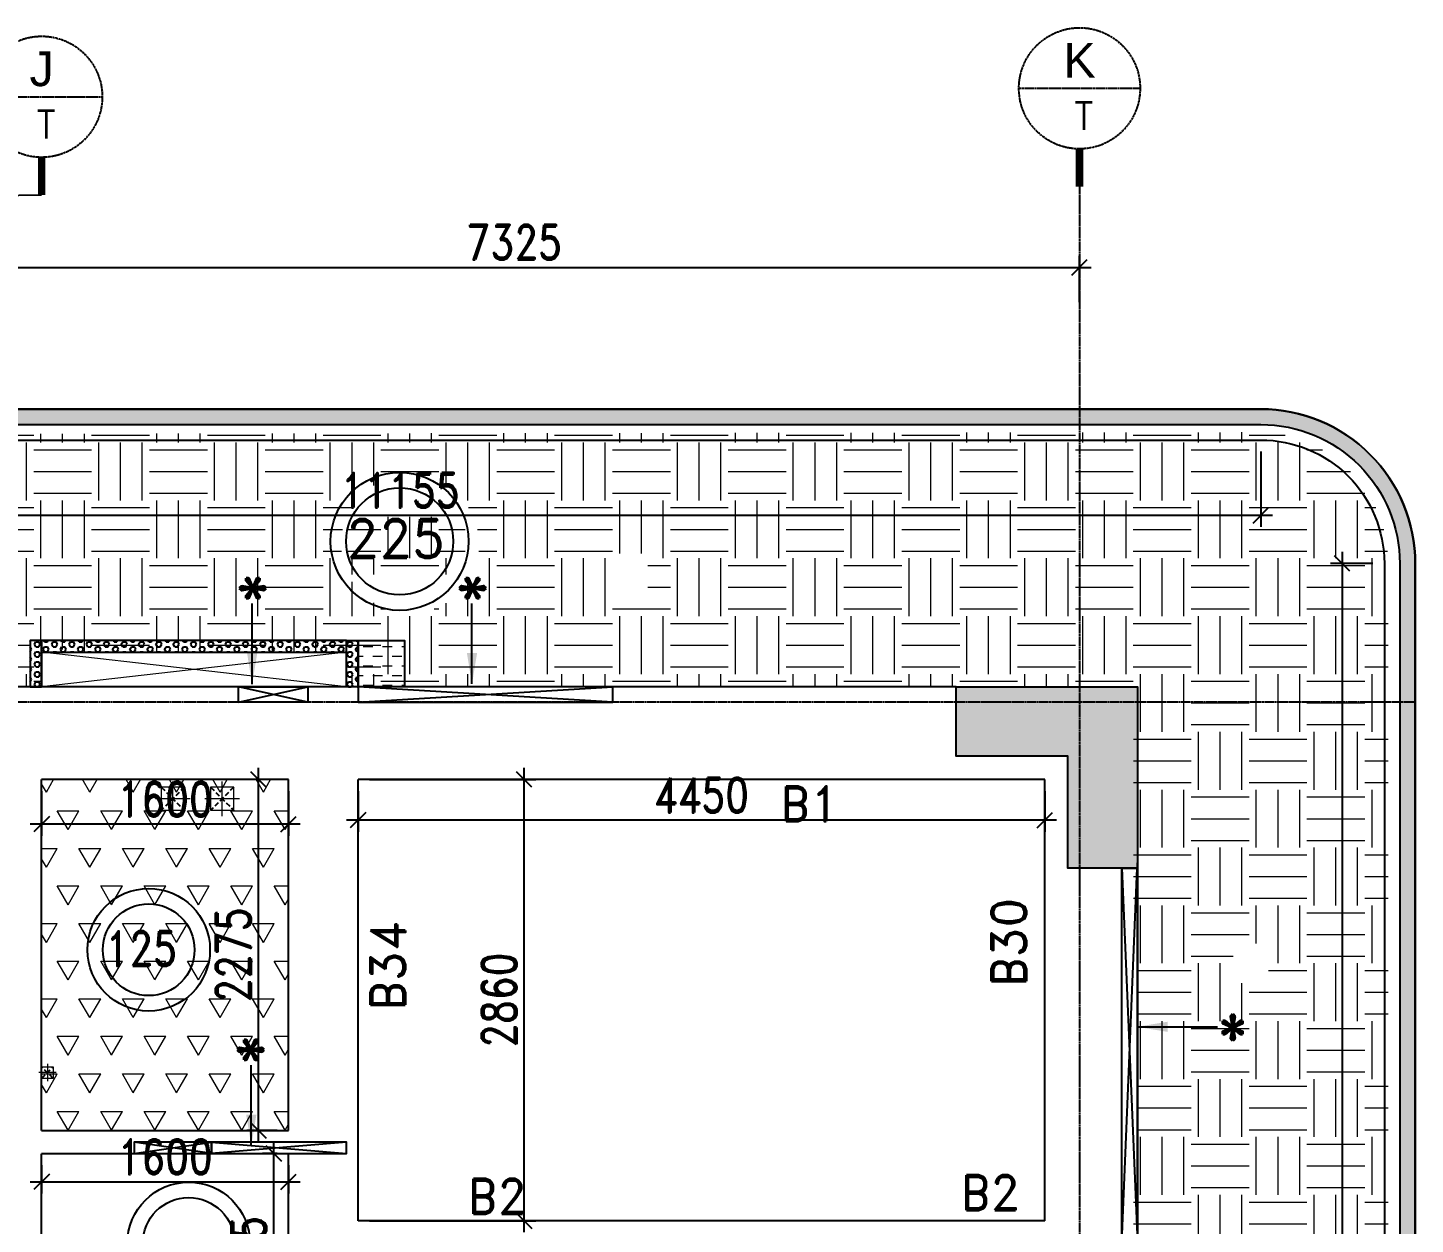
# Model space of a CAD drawing. Header units: millimetres. Extents: x 2061841 to 105821645, y -77612 to 48520811.
# Drawn here: x 2456315 to 2465306, y 35493 to 43247 of the extents above; entities that cross this region are included whole.
import ezdxf
from ezdxf.enums import TextEntityAlignment as Align

# ---------------------------------------------------------------- set-up
doc = ezdxf.new("R2010")
doc.units = ezdxf.units.MM
doc.header["$LTSCALE"] = 10
doc.header["$MEASUREMENT"] = 0
for name, pattern in [('$0$HIDDEN', [0.375, 0.25, -0.125]), ('BASEMENT COLUMN SETTING OUT-PART 2_R4$0$CENTER', [2, 1.25, -0.25, 0.25, -0.25]), ('CENTER', [2, 1.25, -0.25, 0.25, -0.25]), ('HIDDEN2', [4.7625, 3.175, -1.5875])]:
    doc.linetypes.add(name, pattern=pattern)
for name, color, linetype, lineweight in [('0-PL-DP CUTOUT', 32, 'Continuous', 9), ('s-opening text', 4, 'Continuous', 9), ('VIN SUNK HATCH', 8, 'Continuous', 0), ('VIN_COLUMN HATCH', 33, 'Continuous', 20), ('VIN_CUT OUT', 6, 'Continuous', 9)]:
    doc.layers.add(name, color=color, linetype=linetype, lineweight=lineweight)
for name, color, linetype in [('A-Comments', 30, 'Continuous'), ('A-FLOR-HIDN', 8, 'HIDDEN2'), ('A-Grid-Tower', 8, 'CENTER'), ('A-HATCH', 8, 'Continuous'), ('BASEMENT COLUMN SETTING OUT-PART 2_R4$0$A-GRID-MAIN', 2, 'BASEMENT COLUMN SETTING OUT-PART 2_R4$0$CENTER'), ('BEAM NO', 2, 'Continuous'), ('DIM GRID', 3, 'Continuous'), ('khuraa', 6, 'Continuous'), ('S-OPENING', 6, 'Continuous'), ('UPSTAND RCC', 171, 'Continuous'), ('VIN_BEAM', 4, 'Continuous'), ('VIN_COLUMN', 1, 'Continuous'), ('VIN_SLAB THK', 2, 'Continuous')]:
    doc.layers.add(name, color=color, linetype=linetype)
doc.styles.add('200', font='romand.shx', dxfattribs={"width": 0.8, "height": 225})
doc.styles.add('BASEMENT COLUMN SETTING OUT-PART 2_R4$0$MAS-TXTL', font='arial.ttf', dxfattribs={"height": 200})
doc.styles.add('BASEMENT COLUMN SETTING OUT-PART 2_R4$0$MAS-TXTS', font='romans.shx', dxfattribs={"width": 0.8, "height": 180})
doc.styles.add('MAH', font='romand.shx', dxfattribs={"height": 210})
doc.styles.add('RT', font='romant.shx', dxfattribs={"height": 250})
doc.styles.add('ST', font='romand.shx', dxfattribs={"height": 4})
doc.dimstyles.new('GR1', dxfattribs={"dimtxt": 225, "dimasz": 125, "dimexe": 125, "dimexo": 100, "dimgap": 50, "dimtad": 1, "dimdec": 0, "dimzin": 3, "dimdsep": 46, "dimtxsty": '200', "dimblk1": 'OBLIQUE', "dimblk2": 'OBLIQUE', "dimsah": 1, "dimcen": 0.0625, "dimdle": 125, "dimclrd": 3, "dimclre": 3, "dimclrt": 2, "dimadec": 0, "dimazin": 0, "dimtfac": 1, "dimtdec": 0, "dimtix": 1, "dimtmove": 0, "dimatfit": 3, "dimfxl": 1, "dimtolj": 1, "dimtzin": 0, "dimarcsym": 0})
doc.dimstyles.new('GR2', dxfattribs={"dimtxt": 225, "dimasz": 100, "dimexe": 75, "dimexo": 75, "dimgap": 50, "dimtad": 1, "dimdec": 0, "dimdsep": 46, "dimtxsty": '200', "dimblk1": 'OBLIQUE', "dimblk2": 'OBLIQUE', "dimsah": 1, "dimcen": 50, "dimdle": 75, "dimclrd": 3, "dimclre": 3, "dimclrt": 2, "dimadec": 0, "dimazin": 0, "dimtfac": 1, "dimtdec": 0, "dimtix": 1, "dimtmove": 0, "dimatfit": 3, "dimldrblk": 'OBLIQUE', "dimfxl": 1, "dimtolj": 1, "dimtzin": 0, "dimarcsym": 0})
pattern_1 = [(0, (2438255.496, 38975.31), (0, 32.475953), [18.75, -37.5]), (120, (2438255.496, 38975.31), (-28.125, -16.237976), [18.75, -37.5]), (60, (2438274.246, 38975.31), (-28.125, 16.237976), [18.75, -37.5])]

# ---------------------------------------------------------------- blocks, each defined once
blk = doc.blocks.new('_Oblique')
at = {"color": 0, "linetype": 'ByBlock', "lineweight": -2}
blk.add_line((-0.5, -0.5), (0.5, 0.5), dxfattribs=at)
blk = doc.blocks.new('BASEMENT COLUMN SETTING OUT-PART 2_R4$0$GRID TARGET1')
blk.add_wipeout([(392.6, -655), (392.4, -641.3), (391.7, -627.7), (390.5, -614), (388.8, -600.4), (386.7, -586.9), (384, -573.4), (381, -560.1), (377.4, -546.8), (373.4, -533.7), (368.9, -520.8), (364, -508), (358.7, -495.4), (352.9, -482.9), (346.7, -470.7), (340, -458.7), (333, -447), (325.5, -435.5), (317.6, -424.3), (309.4, -413.3), (300.8, -402.7), (291.8, -392.3), (282.4, -382.3), (272.7, -372.6), (262.7, -363.3), (252.4, -354.3), (241.7, -345.7), (230.8, -337.4), (219.6, -329.5), (208.1, -322.1), (196.3, -315), (184.3, -308.4), (172.1, -302.2), (159.7, -296.4), (147.1, -291), (134.3, -286.1), (121.3, -281.6), (108.2, -277.6), (95, -274.1), (81.6, -271), (68.2, -268.4), (54.6, -266.2), (41, -264.6), (27.4, -263.4), (13.7, -262.7), (0, -262.4), (-13.7, -262.7), (-27.4, -263.4), (-41, -264.6), (-54.6, -266.2), (-68.2, -268.4), (-81.6, -271), (-95, -274.1), (-108.2, -277.6), (-121.3, -281.6), (-134.3, -286.1), (-147.1, -291), (-159.7, -296.4), (-172.1, -302.2), (-184.3, -308.4), (-196.3, -315), (-208.1, -322.1), (-219.6, -329.5), (-230.8, -337.4), (-241.7, -345.7), (-252.4, -354.3), (-262.7, -363.3), (-272.7, -372.6), (-282.4, -382.3), (-291.8, -392.3), (-300.8, -402.7), (-309.4, -413.3), (-317.6, -424.3), (-325.5, -435.5), (-333, -447), (-340, -458.7), (-346.7, -470.7), (-352.9, -482.9), (-358.7, -495.4), (-364, -508), (-368.9, -520.8), (-373.4, -533.7), (-377.4, -546.8), (-381, -560.1), (-384, -573.4), (-386.7, -586.9), (-388.8, -600.4), (-390.5, -614), (-391.7, -627.7), (-392.4, -641.3), (-392.6, -655), (-392.4, -668.7), (-391.7, -682.4), (-390.5, -696.1), (-388.8, -709.7), (-386.7, -723.2), (-384, -736.7), (-381, -750), (-377.4, -763.3), (-373.4, -776.4), (-368.9, -789.3), (-364, -802.1), (-358.7, -814.7), (-352.9, -827.2), (-346.7, -839.4), (-340, -851.4), (-333, -863.1), (-325.5, -874.6), (-317.6, -885.8), (-309.4, -896.8), (-300.8, -907.4), (-291.8, -917.8), (-282.4, -927.8), (-272.7, -937.5), (-262.7, -946.8), (-252.4, -955.8), (-241.7, -964.4), (-230.8, -972.7), (-219.6, -980.5), (-208.1, -988), (-196.3, -995.1), (-184.3, -1001.7), (-172.1, -1007.9), (-159.7, -1013.7), (-147.1, -1019.1), (-134.3, -1024), (-121.3, -1028.4), (-108.2, -1032.5), (-95, -1036), (-81.6, -1039.1), (-68.2, -1041.7), (-54.6, -1043.8), (-41, -1045.5), (-27.4, -1046.7), (-13.7, -1047.4), (0, -1047.7), (13.7, -1047.4), (27.4, -1046.7), (41, -1045.5), (54.6, -1043.8), (68.2, -1041.7), (81.6, -1039.1), (95, -1036), (108.2, -1032.5), (121.3, -1028.4), (134.3, -1024), (147.1, -1019.1), (159.7, -1013.7), (172.1, -1007.9), (184.3, -1001.7), (196.3, -995.1), (208.1, -988), (219.6, -980.5), (230.8, -972.7), (241.7, -964.4), (252.4, -955.8), (262.7, -946.8), (272.7, -937.5), (282.4, -927.8), (291.8, -917.8), (300.8, -907.4), (309.4, -896.8), (317.6, -885.8), (325.5, -874.6), (333, -863.1), (340, -851.4), (346.7, -839.4), (352.9, -827.2), (358.7, -814.7), (364, -802.1), (368.9, -789.3), (373.4, -776.4), (377.4, -763.3), (381, -750), (384, -736.7), (386.7, -723.2), (388.8, -709.7), (390.5, -696.1), (391.7, -682.4), (392.4, -668.7)])
blk.add_line((-392.6, -655), (392.6, -655))
at = {"const_width": 48.8}
blk.add_lwpolyline([(0, -1047.7), (0, -1291.8)], dxfattribs=at)
blk.add_circle((0, -655), 392.6)
for tag, height, style, p in [('AS', 225, 'BASEMENT COLUMN SETTING OUT-PART 2_R4$0$MAS-TXTL', (0, -585.9)), ('REF', 180, 'BASEMENT COLUMN SETTING OUT-PART 2_R4$0$MAS-TXTS', (28.7, -924.7))]:
    blk.add_attdef(tag, text='', height=height, dxfattribs=dict(style=style)).set_placement(p, align=Align.CENTER)
blk = doc.blocks.new('*D49')
at = {"layer": 'Defpoints', "color": 0, "transparency": 16777216}
for p in [(2463130.5, 41694.2), (2455805.5, 41393.7), (2463130.5, 41393.7)]:
    blk.add_point(p, dxfattribs=at)
at = {"layer": 'DIM GRID', "color": 3, "lineweight": -2, "transparency": 16777216}
for p, q in [((2455805.5, 41468.7), (2455805.5, 41769.2)), ((2463130.5, 41468.7), (2463130.5, 41769.2)), ((2455730.5, 41694.2), (2463205.5, 41694.2))]:
    blk.add_line(p, q, dxfattribs=at)
at = {"layer": 'DIM GRID', "color": 3, "linetype": 'ByBlock', "lineweight": -2, "transparency": 16777216, "xscale": 100, "yscale": 100, "zscale": 100, "rotation": 180}
blk.add_blockref('_Oblique', (2455805.5, 41694.2), dxfattribs=at)
at = {"layer": 'DIM GRID', "color": 3, "linetype": 'ByBlock', "lineweight": -2, "transparency": 16777216, "xscale": 100, "yscale": 100, "zscale": 100}
blk.add_blockref('_Oblique', (2463130.5, 41694.2), dxfattribs=at)
at = {"layer": 'DIM GRID', "color": 2, "transparency": 16777216, "insert": (2459468, 41856.7), "char_height": 225, "attachment_point": 5, "style": '200'}
blk.add_mtext('\\A1;7325', dxfattribs=at)
blk = doc.blocks.new('OBLIQUE')
blk = doc.blocks.new('*D2534')
at = {"layer": 'A-HATCH', "color": 3, "lineweight": -2, "transparency": 16777216}
for p, q in [((2456405.5, 38300.3), (2456405.5, 38010.6)), ((2458005.5, 38300.3), (2458005.5, 38010.6)), ((2458080.5, 38085.6), (2456330.5, 38085.6))]:
    blk.add_line(p, q, dxfattribs=at)
at = {"layer": 'Defpoints', "color": 0, "transparency": 16777216}
for p in [(2456405.5, 38375.3, -643584.3), (2458005.5, 38375.3, -643584.3), (2456405.5, 38085.6)]:
    blk.add_point(p, dxfattribs=at)
at = {"layer": 'A-HATCH', "color": 3, "lineweight": -2, "transparency": 16777216, "xscale": 100, "yscale": 100, "zscale": 100, "rotation": 180}
blk.add_blockref('_Oblique', (2456405.5, 38085.6), dxfattribs=at)
at = {"layer": 'A-HATCH', "color": 3, "lineweight": -2, "transparency": 16777216, "xscale": 100, "yscale": 100, "zscale": 100}
blk.add_blockref('_Oblique', (2458005.5, 38085.6), dxfattribs=at)
at = {"layer": 'A-HATCH', "color": 2, "transparency": 16777216, "insert": (2457205.5, 38248.1), "char_height": 225, "attachment_point": 5, "style": '200'}
blk.add_mtext('\\A1;1600', dxfattribs=at)
blk = doc.blocks.new('*D2535')
at = {"layer": 'A-HATCH', "color": 3, "lineweight": -2, "transparency": 16777216}
for p, q in [((2457810.1, 36025.3), (2457810.1, 38450.3)), ((2457930.5, 38375.3), (2457735.1, 38375.3)), ((2457930.6, 36100.3), (2457735.1, 36100.3))]:
    blk.add_line(p, q, dxfattribs=at)
at = {"layer": 'Defpoints', "color": 0, "transparency": 16777216}
for p in [(2457810.1, 38375.3), (2458005.5, 38375.3, -643584.3), (2458005.6, 36100.3, -643584.3)]:
    blk.add_point(p, dxfattribs=at)
at = {"layer": 'A-HATCH', "color": 3, "lineweight": -2, "transparency": 16777216, "xscale": 100, "yscale": 100, "zscale": 100}
for p, rotation in [((2457810.1, 38375.3), 90), ((2457810.1, 36100.3), 270)]:
    blk.add_blockref('_Oblique', p, dxfattribs=dict(at, rotation=rotation))
at = {"layer": 'A-HATCH', "color": 2, "transparency": 16777216, "insert": (2457647.6, 37237.8), "char_height": 225, "attachment_point": 5, "rotation": 90, "style": '200'}
blk.add_mtext('\\A1;2275', dxfattribs=at)
blk = doc.blocks.new('*D2536')
at = {"layer": 'A-HATCH', "color": 3, "lineweight": -2, "transparency": 16777216}
for p, q in [((2458455.5, 38300.3), (2458455.5, 38036)), ((2462905.5, 38300.3), (2462905.5, 38036)), ((2462980.5, 38111), (2458380.5, 38111))]:
    blk.add_line(p, q, dxfattribs=at)
at = {"layer": 'Defpoints', "color": 0, "transparency": 16777216}
for p in [(2458455.5, 38375.3, -643584.3), (2462905.5, 38375.3, -643584.3), (2458455.5, 38111)]:
    blk.add_point(p, dxfattribs=at)
at = {"layer": 'A-HATCH', "color": 3, "lineweight": -2, "transparency": 16777216, "xscale": 100, "yscale": 100, "zscale": 100, "rotation": 180}
blk.add_blockref('_Oblique', (2458455.5, 38111), dxfattribs=at)
at = {"layer": 'A-HATCH', "color": 3, "lineweight": -2, "transparency": 16777216, "xscale": 100, "yscale": 100, "zscale": 100}
blk.add_blockref('_Oblique', (2462905.5, 38111), dxfattribs=at)
at = {"layer": 'A-HATCH', "color": 2, "transparency": 16777216, "insert": (2460680.5, 38273.5), "char_height": 225, "attachment_point": 5, "style": '200'}
blk.add_mtext('\\A1;4450', dxfattribs=at)
blk = doc.blocks.new('*D2537')
at = {"layer": 'A-HATCH', "color": 3, "lineweight": -2, "transparency": 16777216}
for p, q in [((2459532.1, 35440.3), (2459532.1, 38450.3)), ((2458530.5, 38375.3), (2459607.1, 38375.3)), ((2458530.4, 35515.3), (2459607.1, 35515.3))]:
    blk.add_line(p, q, dxfattribs=at)
at = {"layer": 'Defpoints', "color": 0, "transparency": 16777216}
for p in [(2458455.5, 38375.3, -643584.3), (2459532.1, 38375.3), (2458455.4, 35515.3, -643584.3)]:
    blk.add_point(p, dxfattribs=at)
at = {"layer": 'A-HATCH', "color": 3, "lineweight": -2, "transparency": 16777216, "xscale": 100, "yscale": 100, "zscale": 100}
for p, rotation in [((2459532.1, 38375.3), 90), ((2459532.1, 35515.3), 270)]:
    blk.add_blockref('_Oblique', p, dxfattribs=dict(at, rotation=rotation))
at = {"layer": 'A-HATCH', "color": 2, "transparency": 16777216, "insert": (2459369.6, 36945.3), "char_height": 225, "attachment_point": 5, "rotation": 90, "style": '200'}
blk.add_mtext('\\A1;2860', dxfattribs=at)
blk = doc.blocks.new('*D2542')
at = {"layer": 'A-HATCH', "color": 3, "lineweight": -2, "transparency": 16777216}
for p, q in [((2457910.8, 34450.3), (2457910.8, 36025.3)), ((2457930.6, 35950.3), (2457835.8, 35950.3)), ((2457930.5, 34525.3), (2457835.8, 34525.3))]:
    blk.add_line(p, q, dxfattribs=at)
at = {"layer": 'Defpoints', "color": 0, "transparency": 16777216}
for p in [(2457910.8, 35950.3), (2458005.6, 35950.3, -643584.3), (2458005.5, 34525.3, -643584.3)]:
    blk.add_point(p, dxfattribs=at)
at = {"layer": 'A-HATCH', "color": 3, "lineweight": -2, "transparency": 16777216, "xscale": 100, "yscale": 100, "zscale": 100}
for p, rotation in [((2457910.8, 35950.3), 90), ((2457910.8, 34525.3), 270)]:
    blk.add_blockref('_Oblique', p, dxfattribs=dict(at, rotation=rotation))
at = {"layer": 'A-HATCH', "color": 2, "transparency": 16777216, "insert": (2457748.3, 35237.8), "char_height": 225, "attachment_point": 5, "rotation": 90, "style": '200'}
blk.add_mtext('\\A1;1425', dxfattribs=at)
blk = doc.blocks.new('*D2543')
at = {"layer": 'A-HATCH', "color": 3, "lineweight": -2, "transparency": 16777216}
for p, q in [((2456405.3, 35875.3), (2456405.3, 35692.2)), ((2458005.6, 35875.3), (2458005.6, 35692.2)), ((2456330.3, 35767.2), (2458080.6, 35767.2))]:
    blk.add_line(p, q, dxfattribs=at)
at = {"layer": 'Defpoints', "color": 0, "transparency": 16777216}
for p in [(2456405.3, 35950.3, -643584.3), (2458005.6, 35950.3, -643584.3), (2458005.6, 35767.2)]:
    blk.add_point(p, dxfattribs=at)
at = {"layer": 'A-HATCH', "color": 3, "lineweight": -2, "transparency": 16777216, "xscale": 100, "yscale": 100, "zscale": 100, "rotation": 180}
blk.add_blockref('_Oblique', (2456405.3, 35767.2), dxfattribs=at)
at = {"layer": 'A-HATCH', "color": 3, "lineweight": -2, "transparency": 16777216, "xscale": 100, "yscale": 100, "zscale": 100}
blk.add_blockref('_Oblique', (2458005.6, 35767.2), dxfattribs=at)
at = {"layer": 'A-HATCH', "color": 2, "transparency": 16777216, "insert": (2457205.4, 35929.7), "char_height": 225, "attachment_point": 5, "style": '200'}
blk.add_mtext('\\A1;1600', dxfattribs=at)
blk = doc.blocks.new('*D2630')
at = {"layer": 'A-HATCH', "color": 3, "lineweight": -2, "transparency": 16777216}
for p, q in [((2464832, 39850.3), (2464832, 19500.3)), ((2465030.5, 39775.3), (2464757, 39775.3)), ((2465030.5, 19575.3), (2464757, 19575.3))]:
    blk.add_line(p, q, dxfattribs=at)
at = {"layer": 'Defpoints', "color": 0, "transparency": 16777216}
for p in [(2465105.5, 39775.3, -643584.3), (2464832, 19575.3), (2465105.5, 19575.3, -643584.3)]:
    blk.add_point(p, dxfattribs=at)
at = {"layer": 'A-HATCH', "color": 3, "lineweight": -2, "transparency": 16777216, "xscale": 100, "yscale": 100, "zscale": 100}
for p, rotation in [((2464832, 39775.3), 90), ((2464832, 19575.3), 270)]:
    blk.add_blockref('_Oblique', p, dxfattribs=dict(at, rotation=rotation))
at = {"layer": 'A-HATCH', "color": 2, "transparency": 16777216, "insert": (2464669.5, 29675.3), "char_height": 225, "attachment_point": 5, "rotation": 90, "style": '200'}
blk.add_mtext('\\A1;20200', dxfattribs=at)
blk = doc.blocks.new('*D2633')
at = {"layer": 'A-HATCH', "color": 3, "lineweight": -2, "transparency": 16777216}
for p, q in [((2453150.5, 40500.3), (2453150.5, 40012.3)), ((2464305.5, 40500.3), (2464305.5, 40012.3)), ((2453075.5, 40087.3), (2464380.5, 40087.3))]:
    blk.add_line(p, q, dxfattribs=at)
at = {"layer": 'Defpoints', "color": 0, "transparency": 16777216}
for p in [(2453150.5, 40575.3, -643584.3), (2464305.5, 40575.3, -643584.3), (2464305.5, 40087.3)]:
    blk.add_point(p, dxfattribs=at)
at = {"layer": 'A-HATCH', "color": 3, "lineweight": -2, "transparency": 16777216, "xscale": 100, "yscale": 100, "zscale": 100, "rotation": 180}
blk.add_blockref('_Oblique', (2453150.5, 40087.3), dxfattribs=at)
at = {"layer": 'A-HATCH', "color": 3, "lineweight": -2, "transparency": 16777216, "xscale": 100, "yscale": 100, "zscale": 100}
blk.add_blockref('_Oblique', (2464305.5, 40087.3), dxfattribs=at)
at = {"layer": 'A-HATCH', "color": 2, "transparency": 16777216, "insert": (2458728, 40249.8), "char_height": 225, "attachment_point": 5, "style": '200'}
blk.add_mtext('\\A1;11155', dxfattribs=at)

msp = doc.modelspace()

# ---------------------------------------------------------------- hatches: boundary and pattern name
at = {"layer": 'A-Comments'}
h = msp.add_hatch(dxfattribs=at)
h.set_pattern_fill('HONEY', color=81, scale=200)
h.set_pattern_definition([(0, (-2791199.454, -285881.068), (37.5, 21.650635095), [25, -50]), (120, (-2791199.454, -285881.068), (-37.5, 21.650635095), [25, -50]), (60, (-2791199.454, -285881.068), (8e-15, 43.30127019), [-50, 25])])
edge = h.paths.add_edge_path()
edge.add_line((2452650.5, 38975.2), (2452750.5, 38975.2))
edge.add_line((2452750.5, 38975.2), (2452750.5, 40275.2))
edge.add_arc((2453150.5, 40275.2), 400, 89.99999, 179.99991, ccw=False)
edge.add_line((2453150.5, 40675.2), (2464305.5, 40675.2))
edge.add_arc((2464305.5, 39775.2), 900, 0, 90, ccw=False)
edge.add_line((2465205.5, 39775.2), (2465205.5, 22925.2))
edge.add_line((2465205.5, 22925.2), (2465305.5, 22925.2))
edge.add_line((2465305.5, 22925.2), (2465305.5, 39775.2))
edge.add_arc((2464305.5, 39775.2), 1000, 0, 90)
edge.add_line((2464305.5, 40775.2), (2453150.5, 40775.2))
edge.add_arc((2453150.5, 40275.2), 500, 90, 179.99992)
edge.add_line((2452650.5, 40275.2), (2452650.5, 38975.2))
h = msp.add_hatch(dxfattribs=at)
h.set_pattern_fill('HONEY', color=81, scale=200)
h.set_pattern_definition([(0, (-2791199.454, -285881.068), (37.5, 21.650635095), [25, -50]), (120, (-2791199.454, -285881.068), (-37.5, 21.650635095), [25, -50]), (60, (-2791199.454, -285881.068), (8e-15, 43.30127019), [-50, 25])])
edge = h.paths.add_edge_path()
edge.add_line((2452650.5, 38975.2), (2452750.5, 38975.2))
edge.add_line((2452750.5, 38975.2), (2452750.5, 40275.2))
edge.add_arc((2453150.5, 40275.2), 400, 89.99999, 179.99991, ccw=False)
edge.add_line((2453150.5, 40675.2), (2464305.5, 40675.2))
edge.add_arc((2464305.5, 39775.2), 900, 0, 90, ccw=False)
edge.add_line((2465205.5, 39775.2), (2465205.5, 22925.2))
edge.add_line((2465205.5, 22925.2), (2465305.5, 22925.2))
edge.add_line((2465305.5, 22925.2), (2465305.5, 39775.2))
edge.add_arc((2464305.5, 39775.2), 1000, 0, 90)
edge.add_line((2464305.5, 40775.2), (2453150.5, 40775.2))
edge.add_arc((2453150.5, 40275.2), 500, 90, 179.99992)
edge.add_line((2452650.5, 40275.2), (2452650.5, 38975.2))
at = {"layer": 'UPSTAND RCC'}
h = msp.add_hatch(dxfattribs=at)
h.set_pattern_fill('HEX', color=256, scale=150)
h.set_pattern_definition(pattern_1)
h.paths.add_polyline_path([(2456405.5, 39275.3), (2456330.5, 39275.3), (2456330.5, 38975.3), (2456405.5, 38975.3), (2456405.5, 39275.3)])
h = msp.add_hatch(dxfattribs=at)
h.set_pattern_fill('HEX', color=256, scale=150)
h.set_pattern_definition(pattern_1)
h.paths.add_polyline_path([(2458380.5, 39275.3), (2456405.5, 39275.3), (2456405.5, 39200.3), (2458380.5, 39200.3), (2458380.5, 39275.3)])
h = msp.add_hatch(dxfattribs=at)
h.set_pattern_fill('HEX', color=256, scale=150)
h.set_pattern_definition(pattern_1)
h.paths.add_polyline_path([(2458455.5, 38975.3), (2458380.5, 38975.3), (2458380.5, 39275.3), (2458455.5, 39275.3), (2458455.5, 38975.3)])
at = {"layer": 'VIN SUNK HATCH'}
h = msp.add_hatch(dxfattribs=at)
h.set_pattern_fill('EARTH', color=8, scale=1500, angle=180)
h.set_pattern_definition([(0, (-3646.26, 480.24), (375, 375), [375, -375]), (0, (-3646.26, 620.86), (375, 375), [375, -375]), (0, (-3646.26, 761.5), (375, 375), [375, -375]), (90, (-3599.4, 808.36), (-375, 375), [375, -375]), (90, (-3458.76, 808.36), (-375, 375), [375, -375]), (90, (-3318.14, 808.36), (-375, 375), [375, -375])])
edge = h.paths.add_edge_path()
edge.add_line((2463480.5, 38975.3), (2460855.5, 38975.3))
edge.add_line((2460855.5, 38975.3), (2458380.5, 38975.3))
edge.add_line((2458380.5, 38975.3), (2458380.4, 39200.3))
edge.add_line((2458380.4, 39200.3), (2457080.5, 39200.3))
edge.add_line((2457080.5, 39200.3), (2456624.8, 39200.3))
edge.add_line((2456624.8, 39200.3), (2456330.5, 39262.1))
edge.add_line((2456330.5, 39262.1), (2456405.5, 38975.3))
edge.add_line((2456405.5, 38975.3), (2456380.5, 38975.3))
edge.add_line((2456380.5, 38975.3), (2453830.5, 38975.3))
edge.add_line((2453830.5, 38975.3), (2452780.6, 38975.3))
edge.add_line((2452780.6, 38975.3), (2452780.4, 40275.3))
edge.add_arc((2453130.6, 40275.2), 350.1, 106.37702, 179.98586, ccw=False)
edge.add_line((2453031.9, 40611.2), (2464280.5, 40625.3))
edge.add_arc((2464280.5, 39775.3), 850, 0, 90, ccw=False)
edge.add_line((2465130.5, 39775.3), (2465130.5, 33650.3))
edge.add_line((2465130.5, 33650.3), (2464180.5, 33650.3))
edge.add_line((2464180.5, 33650.3), (2464180.5, 33800.3))
edge.add_line((2464180.5, 33800.3), (2464180.5, 35225.3))
edge.add_line((2464180.5, 35225.3), (2464180.5, 35375.3))
edge.add_line((2464180.5, 35375.3), (2463480.5, 35375.3))
edge.add_line((2463480.5, 35375.3), (2463480.5, 35775.2))
edge.add_line((2463480.5, 35775.2), (2463505.5, 35772.2))
edge.add_line((2463505.5, 35772.2), (2463505.5, 37575.3))
edge.add_line((2463505.5, 37575.3), (2463480.5, 37575.3))
edge.add_line((2463480.5, 37575.3), (2463480.5, 38975.3))
edge = h.paths.add_edge_path(flags=16)
edge.add_arc((2458792.4, 39899.4), 447.1, 0, 180)
edge.add_arc((2458792.4, 39899.4), 447.1, 180, 360)
edge = h.paths.add_edge_path(flags=0)
edge.add_arc((2458792.4, 39899.4), 347.1, 0, 180)
edge.add_arc((2458792.4, 39899.4), 347.1, 180, 360)
h.paths.add_polyline_path([(2464280.9, 34235.6), (2464222.6, 34135.6), (2464222.6, 34735.6), (2464280.9, 34835.6)], flags=16)
h.paths.add_polyline_path([(2464355.2, 37054.6), (2464126.6, 37054.6), (2464126.6, 37311.7), (2464355.2, 37311.7)], flags=16)
h.paths.add_polyline_path([(2455846, 39839.1), (2455846, 39610.5)], flags=16)
h.paths.add_polyline_path([(2460333.7, 39839.1), (2460333.7, 39610.5), (2460076.5, 39610.5), (2460076.5, 39839.1)], flags=16)
h.paths.add_polyline_path([(2459150, 39703), (2458382.2, 39703), (2458382.2, 40078), (2459150, 40078)], flags=16)
h = msp.add_hatch(dxfattribs=at)
h.set_pattern_fill('DASH', color=3, scale=500, angle=180)
h.set_pattern_definition([(180, (-209761.114, -91578.21), (-62.5, -62.5), [62.5, -62.5])])
h.paths.add_polyline_path([(2458455.5, 39275.3), (2458755.5, 39275.3), (2458755.5, 38975.3), (2458455.5, 38975.3), (2458455.5, 39275.3)])
h = msp.add_hatch(dxfattribs=at)
h.set_pattern_fill('TRIANG', color=8, scale=750, angle=180)
h.set_pattern_definition([(60, (1672873.74, -43545.7), (-140.625, 243.569645), [140.625, -140.625]), (120, (1672873.74, -43545.7), (-281.25, 2e-07), [140.625, -140.625]), (0, (1672803.42, -43423.93), (140.625, 243.569645), [140.625, -140.625])])
h.paths.add_polyline_path([(2456405.5, 38378.4), (2458005.6, 38378.4), (2458005.6, 36100.3), (2456405.5, 36100.3)])
at = {"layer": 'VIN_COLUMN HATCH'}
h = msp.add_hatch(color=256, dxfattribs=at)
h.dxf.hatch_style = 1
h.paths.add_polyline_path([(2462330.5, 38975.3), (2463505.5, 38975.3), (2463505.5, 37800.3), (2463055.5, 37800.3), (2463055.5, 38525.3), (2462330.5, 38525.3)])

# ---------------------------------------------------------------- linework, layer by layer
at = {"layer": '0-PL-DP CUTOUT', "color": 32, "ltscale": 15, "extrusion": (-8.41183e-09, 2.01816e-08, 1)}
for p, q in [((2457255.5, 38137.7, -643584.3), (2457255.5, 38362.7, -643584.3)), ((2457575.5, 38137.7, -643584.3), (2457575.5, 38362.7, -643584.3)), ((2457368, 38250.2, -643584.3), (2457143, 38250.2, -643584.3)), ((2457688, 38250.2, -643584.3), (2457463, 38250.2, -643584.3))]:
    msp.add_line(p, q, dxfattribs=at)
at = {"layer": '0-PL-DP CUTOUT', "color": 32, "ltscale": 15, "extrusion": (-8.41183e-09, -2.01816e-08, 1)}
for p, q in [((2456443, 36531.5, -643584.3), (2456443, 36419, -643584.3)), ((2456499.2, 36475.3, -643584.3), (2456386.7, 36475.3, -643584.3))]:
    msp.add_line(p, q, dxfattribs=at)
at = {"layer": '0-PL-DP CUTOUT', "color": 32, "extrusion": (-8.41183e-09, 2.01816e-08, 1), "elevation": -643584.3}
for points in [[(2457180.5, 38325.3), (2457180.5, 38175.3), (2457330.5, 38175.3), (2457330.5, 38325.3)], [(2457500.5, 38325.3), (2457500.5, 38175.3), (2457650.5, 38175.3), (2457650.5, 38325.3)]]:
    msp.add_lwpolyline(points, close=True, dxfattribs=at)
at = {"layer": '0-PL-DP CUTOUT', "color": 32, "extrusion": (-8.41183e-09, -2.01816e-08, 1), "elevation": -643584.3}
msp.add_lwpolyline([(2456405.5, 36437.8), (2456405.5, 36512.8), (2456480.5, 36512.8), (2456480.5, 36437.8)], close=True, dxfattribs=at)
at = {"layer": 'A-Comments', "color": 81, "elevation": -643584.3}
msp.add_lwpolyline([(2452650.5, 38975.3), (2452750.5, 38975.3), (2452750.5, 40275.3, -0.414213), (2453150.5, 40675.3), (2464305.5, 40675.3, -0.414214), (2465205.5, 39775.3), (2465205.5, 22925.3), (2465305.5, 22925.3), (2465305.5, 39775.3, 0.414214), (2464305.5, 40775.3), (2453150.5, 40775.3, 0.414213), (2452650.5, 40275.3)], format="xyb", close=True, dxfattribs=at)
msp.add_lwpolyline([(2452650.5, 38975.3), (2452750.5, 38975.3), (2452750.5, 40275.3, -0.414213), (2453150.5, 40675.3), (2464305.5, 40675.3, -0.414214), (2465205.5, 39775.3), (2465205.5, 22925.3), (2465305.5, 22925.3), (2465305.5, 39775.3, 0.414214), (2464305.5, 40775.3), (2453150.5, 40775.3, 0.414213), (2452650.5, 40275.3)], format="xyb", close=True, dxfattribs=at)
msp.add_lwpolyline([(2452650.5, 38975.3), (2452750.5, 38975.3), (2452750.5, 40275.3, -0.414213), (2453150.5, 40675.3), (2464305.5, 40675.3, -0.414214), (2465205.5, 39775.3), (2465205.5, 22925.3), (2465305.5, 22925.3), (2465305.5, 39775.3, 0.414214), (2464305.5, 40775.3), (2453150.5, 40775.3, 0.414213), (2452650.5, 40275.3)], format="xyb", close=True, dxfattribs=at)
msp.add_lwpolyline([(2452650.5, 38975.3), (2452750.5, 38975.3), (2452750.5, 40275.3, -0.414213), (2453150.5, 40675.3), (2464305.5, 40675.3, -0.414214), (2465205.5, 39775.3), (2465205.5, 22925.3), (2465305.5, 22925.3), (2465305.5, 39775.3, 0.414214), (2464305.5, 40775.3), (2453150.5, 40775.3, 0.414213), (2452650.5, 40275.3)], format="xyb", close=True, dxfattribs=at)
at = {"layer": 'A-FLOR-HIDN', "color": 32, "extrusion": (-8.41183e-09, 2.01816e-08, 1)}
for p, q in [((2457180.5, 38325.2, -643584.3), (2457330.5, 38175.2, -643584.3)), ((2457330.5, 38325.2, -643584.3), (2457180.5, 38175.2, -643584.3)), ((2457500.5, 38325.2, -643584.3), (2457650.5, 38175.2, -643584.3)), ((2457650.5, 38325.2, -643584.3), (2457500.5, 38175.2, -643584.3))]:
    msp.add_line(p, q, dxfattribs=at)
at = {"layer": 'A-FLOR-HIDN', "color": 32, "extrusion": (-8.41183e-09, -2.01816e-08, 1)}
for p, q in [((2456405.5, 36437.8, -643584.3), (2456480.5, 36512.8, -643584.3)), ((2456480.5, 36437.8, -643584.3), (2456405.5, 36512.8, -643584.3))]:
    msp.add_line(p, q, dxfattribs=at)
at = {"layer": 'A-Grid-Tower'}
for p, q in [((2463130.5, 42217.8, -643584.3), (2463130.5, 675.2, -643584.3)), ((2465305.5, 38875.3, -643584.3), (2439980.5, 38875.3, -643584.3))]:
    msp.add_line(p, q, dxfattribs=at)
at = {"layer": 'khuraa', "elevation": -643584.3}
msp.add_lwpolyline([(2458455.5, 39275.3), (2458755.5, 39275.3), (2458755.5, 38975.3), (2458455.5, 38975.3)], close=True, dxfattribs=at)
at = {"layer": 'S-OPENING'}
for p, q in [((2457680.5, 38875.3, -643584.3), (2458130.5, 38975.3, -643584.3)), ((2458130.5, 38875.3, -643584.3), (2457680.5, 38975.3, -643584.3)), ((2458455.5, 38875.3, -643584.3), (2460105.5, 38975.3, -643584.3)), ((2460105.5, 38875.3, -643584.3), (2458455.5, 38975.3, -643584.3)), ((2463405.5, 35375.3, -643584.3), (2463504.5, 37800.3, -643584.3)), ((2463405.5, 37800.1, -643584.3), (2463505.5, 35375.3, -643584.3)), ((2457005.5, 35950.3, -643584.3), (2457505.5, 36025.3, -643584.3)), ((2457505.5, 35950.3, -643584.3), (2457005.5, 36025.3, -643584.3)), ((2458380.5, 36025.3, -643584.3), (2457505.5, 35950.3, -643584.3)), ((2457505.5, 36025.3, -643584.3), (2458380.5, 35950.3, -643584.3))]:
    msp.add_line(p, q, dxfattribs=at)
at = {"layer": 'S-OPENING', "elevation": -643584.3}
for points in [[(2457680.5, 38975.3), (2458130.5, 38975.3), (2458130.5, 38875.3), (2457680.5, 38875.3)], [(2460105.5, 38975.3), (2458455.5, 38975.3), (2458455.5, 38875.3), (2460105.5, 38875.3)], [(2463405.5, 37800.3), (2463505.5, 37800.3), (2463505.5, 35375.3), (2463405.5, 35375.3)], [(2457005.5, 35950.3), (2457505.5, 35950.3), (2457505.5, 36025.3), (2457005.5, 36025.3)], [(2457505.5, 35950.3), (2458380.5, 35950.3), (2458380.5, 36025.3), (2457505.5, 36025.3)]]:
    msp.add_lwpolyline(points, close=True, dxfattribs=at)
at = {"layer": 'UPSTAND RCC', "elevation": -643584.3}
for points in [[(2456405.5, 39275.3), (2456330.5, 39275.3), (2456330.5, 38975.3), (2456405.5, 38975.3)], [(2458380.5, 39275.3), (2456405.5, 39275.3), (2456405.5, 39200.3), (2458380.5, 39200.3)], [(2458455.5, 38975.3), (2458380.5, 38975.3), (2458380.5, 39275.3), (2458455.5, 39275.3)]]:
    msp.add_lwpolyline(points, close=True, dxfattribs=at)
at = {"layer": 'VIN_BEAM'}
for p, q in [((2462330.5, 38975.3, -643584.3), (2454525.6, 38975.3, -643584.3)), ((2456405.3, 36100.3, -643584.3), (2456405.5, 38375.3, -643584.3)), ((2458005.5, 38375.3, -643584.3), (2456405.5, 38375.3, -643584.3)), ((2458005.6, 36100.3, -643584.3), (2458005.5, 38375.3, -643584.3)), ((2463505.5, 29727.3, -643584.3), (2463505.5, 37835.5, -643584.3)), ((2456405.3, 36100.3, -643584.3), (2458005.6, 36100.3, -643584.3))]:
    msp.add_line(p, q, dxfattribs=at)
at = {"layer": 'VIN_BEAM', "linetype": '$0$HIDDEN'}
for p, q in [((2458455.4, 35515.3, -643584.3), (2458455.5, 38375.3, -643584.3)), ((2462905.5, 38375.3, -643584.3), (2458455.5, 38375.3, -643584.3)), ((2462905.2, 35515.3, -643584.3), (2462905.5, 38375.3, -643584.3)), ((2456405.5, 34525.3, -643584.3), (2456405.3, 35950.3, -643584.3)), ((2456405.3, 35950.3, -643584.3), (2458005.6, 35950.3, -643584.3)), ((2458005.5, 34525.3, -643584.3), (2458005.6, 35950.3, -643584.3)), ((2462905.2, 35515.3, -643584.3), (2458455.4, 35515.3, -643584.3)), ((2463411.8, 35515.3, -643584.3), (2463410.5, 35515.3, -643584.3))]:
    msp.add_line(p, q, dxfattribs=at)
at = {"layer": 'VIN_BEAM', "elevation": -643584.3}
for points in [[(2452650.5, 38975.3), (2452650.5, 40275.3, -0.414214), (2453150.5, 40775.3), (2464305.5, 40775.3, -0.414214), (2465305.5, 39775.3), (2465305.5, 19575.3)], [(2452850.5, 38975.3), (2452850.5, 40275.3, -0.414214), (2453150.5, 40575.3), (2464305.5, 40575.3, -0.414214), (2465105.5, 39775.3), (2465105.5, 19575.3)]]:
    msp.add_lwpolyline(points, format="xyb", dxfattribs=at)
at = {"layer": 'VIN_COLUMN', "ltscale": 125, "elevation": -643584.3}
msp.add_lwpolyline([(2462330.5, 38975.3), (2463505.5, 38975.3), (2463505.5, 37800.3), (2463055.5, 37800.3), (2463055.5, 38525.3), (2462330.5, 38525.3)], close=True, dxfattribs=at)
at = {"layer": 'VIN_CUT OUT'}
for p, q in [((2458380.4, 39200.3, -643584.3), (2456405.4, 38975.3, -643584.3)), ((2458380.5, 38975.3, -643584.3), (2456405.8, 39200.3, -643584.3))]:
    msp.add_line(p, q, dxfattribs=at)
at = {"layer": 'VIN_CUT OUT', "elevation": -643584.3}
msp.add_lwpolyline([(2458380.4, 39200.3), (2456405.8, 39200.3), (2456405.8, 38975.3), (2458380.4, 38975.3)], close=True, dxfattribs=at)
at = {"layer": 'VIN_SLAB THK', "color": 2, "linetype": 'Continuous', "ltscale": 0.25}
for centre, radius in [((2458725.1, 39918.3, -643584.3), 447.1), ((2458725.1, 39918.3, -643584.3), 347.1), ((2457099.2, 37271.5, -643584.3), 397.1), ((2457099.2, 37271.5, -643584.3), 297.1), ((2457358.2, 35368.8, -643584.3), 397.1), ((2457358.2, 35368.8, -643584.3), 297.1)]:
    msp.add_circle(centre, radius, dxfattribs=at)

# ---------------------------------------------------------------- block references
at = {"layer": 'BASEMENT COLUMN SETTING OUT-PART 2_R4$0$A-GRID-MAIN', "color": 240, "true_color": 0xed1f24}
msp.add_blockref('BASEMENT COLUMN SETTING OUT-PART 2_R4$0$GRID TARGET1', (2456405.5, 43454.6, -643584.3), dxfattribs=at).add_auto_attribs({'REF': 'T', 'AS': 'J'})

# ---------------------------------------------------------------- texts
at = {"layer": 'BEAM NO', "color": 4, "style": 'MAH'}
for s, p in [('B1', (2461190.5, 38104.8, -643584.3)), ('B2', (2459164.7, 35561.2, -643584.3)), ('B2', (2462359.4, 35584.8, -643584.3))]:
    msp.add_text(s, height=225, dxfattribs=at).set_placement(p)
for s, p in [('B30', (2462785.2, 37029.9, -643584.3)), ('B34', (2458761.6, 36875.8, -643196.1))]:
    msp.add_text(s, height=225, rotation=90, dxfattribs=at).set_placement(p)
at = {"layer": 's-opening text', "style": 'RT', "text_generation_flag": 4}
for rotation, p in [(270, (2457987.7, 39717.8, -643584.3)), (270, (2459412.1, 39718.1, -643584.3)), (180, (2464226, 36554, -643584.3)), (270, (2457974.1, 36726.2, -643584.3))]:
    msp.add_text('*', height=300, rotation=rotation, dxfattribs=at).set_placement(p)
at = {"layer": 'VIN_SLAB THK', "color": 2, "linetype": 'Continuous', "ltscale": 0.25, "style": 'ST'}
msp.add_text('225', height=250, dxfattribs=at).set_placement((2458376.2, 39811.4, -643584.3))
at = {"layer": 'VIN_SLAB THK', "color": 2, "linetype": 'Continuous', "ltscale": 0.25, "style": 'ST', "width": 0.8}
msp.add_text('125', height=225, dxfattribs=at).set_placement((2456819.3, 37166.6, -643584.3))

# ---------------------------------------------------------------- dimensions: what is measured, and where the dimension line sits
at = {"layer": 'A-HATCH'}
for base, p1, p2, picture, middle in [((2464305.5, 40087.3), (2453150.5, 40575.3, -643584.3), (2464305.5, 40575.3, -643584.3), '*D2633', (2458728, 40249.8)), ((2456405.5, 38085.6), (2458005.5, 38375.3, -643584.3), (2456405.5, 38375.3, -643584.3), '*D2534', (2457205.5, 38248.1)), ((2458455.5, 38111), (2462905.5, 38375.3, -643584.3), (2458455.5, 38375.3, -643584.3), '*D2536', (2460680.5, 38273.5)), ((2458005.6, 35767.2), (2456405.3, 35950.3, -643584.3), (2458005.6, 35950.3, -643584.3), '*D2543', (2457205.4, 35929.7))]:
    dim = msp.add_linear_dim(base=base, p1=p1, p2=p2, dimstyle='GR2', override={"dimldrblk": 'OBLIQUE'}, dxfattribs=at)
    dim.commit()
    dim.dimension.update_dxf_attribs({"geometry": picture, "text_midpoint": middle})
for base, p1, p2, picture, middle in [((2464832, 19575.3), (2465105.5, 39775.3, -643584.3), (2465105.5, 19575.3, -643584.3), '*D2630', (2464669.5, 29675.3)), ((2457810.1, 38375.3), (2458005.6, 36100.3, -643584.3), (2458005.5, 38375.3, -643584.3), '*D2535', (2457647.6, 37237.8)), ((2459532.1, 38375.3), (2458455.4, 35515.3, -643584.3), (2458455.5, 38375.3, -643584.3), '*D2537', (2459369.6, 36945.3)), ((2457910.8, 35950.3), (2458005.5, 34525.3, -643584.3), (2458005.6, 35950.3, -643584.3), '*D2542', (2457748.3, 35237.8))]:
    dim = msp.add_linear_dim(base=base, p1=p1, p2=p2, angle=90, dimstyle='GR2', override={"dimldrblk": 'OBLIQUE'}, dxfattribs=at)
    dim.commit()
    dim.dimension.update_dxf_attribs({"geometry": picture, "text_midpoint": middle})
at = {"layer": 'DIM GRID'}
dim = msp.add_linear_dim(base=(2463130.5, 41694.2, -643584.3), p1=(2455805.5, 41393.7, -643584.3), p2=(2463130.5, 41393.7, -643584.3), dimstyle='GR2', override={"dimldrblk": 'OBLIQUE', "dimfxl": 125, "dimarcsym": 1}, dxfattribs=at)
dim.commit()
dim.dimension.update_dxf_attribs({"geometry": '*D49', "text_midpoint": (2459468, 41856.7, -643584.3)})

# ---------------------------------------------------------------- leaders
at = {"layer": 's-opening text'}
for points in [[(2457769.4, 38993.6, -643584.3), (2457769.4, 39515.6, -643584.3)], [(2459193.9, 38994, -643584.3), (2459193.9, 39515.9, -643584.3)], [(2463501.8, 36772.2, -643584.3), (2464023.8, 36772.2, -643584.3)], [(2457763.8, 36002.1, -643584.3), (2457763.8, 36524, -643584.3)]]:
    msp.add_leader(points, dimstyle='GR1', override={"dimasz": 200, "dimtad": 0, "dimfxl": 125}, dxfattribs=at)

# ---------------------------------------------------------------- next in the draw order: linework, layer by layer
at = {"layer": 'A-Grid-Tower', "ltscale": 200, "elevation": -643584.3}
msp.add_lwpolyline([(2456405.5, 42162.9), (2455805.5, 42154)], dxfattribs=at)

# ---------------------------------------------------------------- next in the draw order: block references
at = {"layer": 'BASEMENT COLUMN SETTING OUT-PART 2_R4$0$A-GRID-MAIN', "color": 240, "true_color": 0xed1f24}
msp.add_blockref('BASEMENT COLUMN SETTING OUT-PART 2_R4$0$GRID TARGET1', (2463130.5, 43509.5, -643584.3), dxfattribs=at).add_auto_attribs({'REF': 'T', 'AS': 'K'})

doc.saveas('drawing.dxf')
